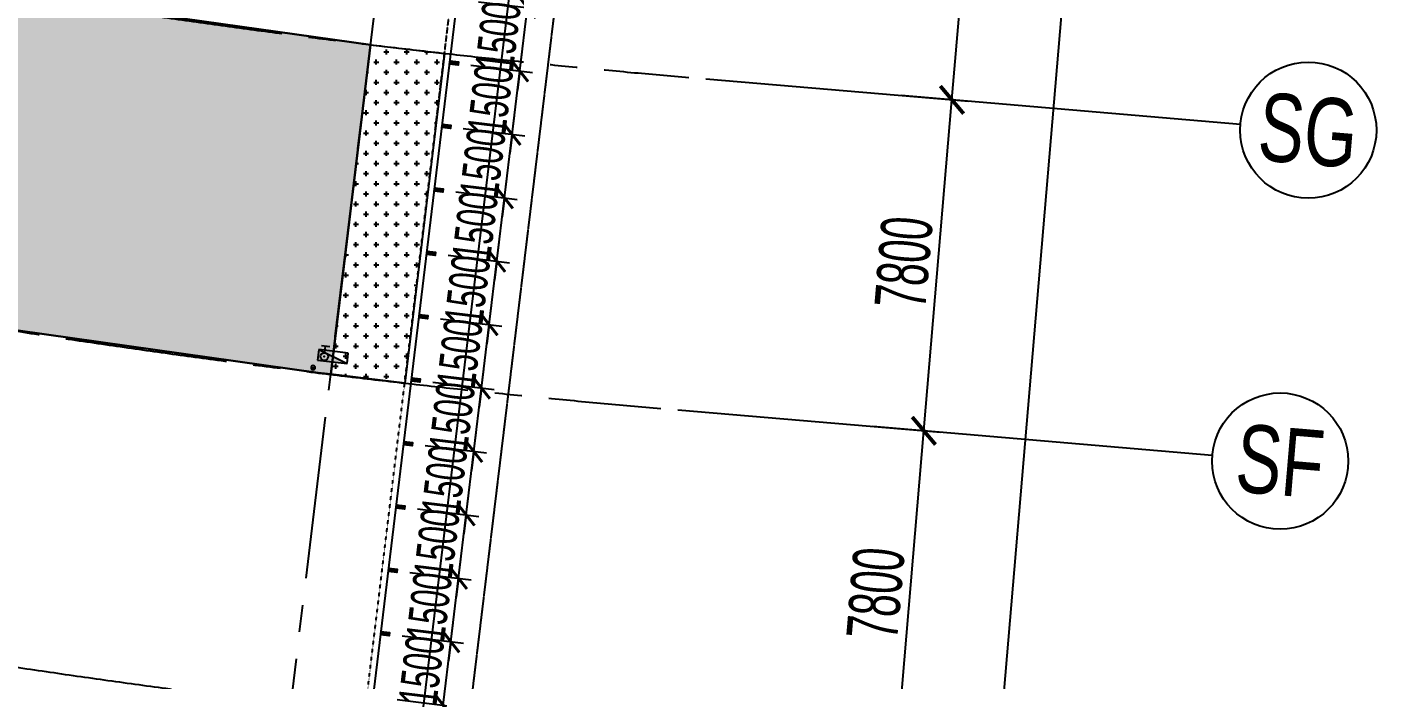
# Model space of a CAD drawing. Extents: x -668578 to 2331563, y -1202445 to 1620273.
# Drawn here: x 287466 to 319292, y 63908 to 79237 of the extents above; entities that cross this region are included whole.
import ezdxf
from ezdxf.enums import TextEntityAlignment as Align

# ---------------------------------------------------------------- set-up
doc = ezdxf.new("R2010")
doc.units = 0
for name, pattern in [('CENTER2', [28.575, 19.05, -3.175, 3.175, -3.175]), ('DASH', [0.35, 0.25, -0.1]), ('DOT2', [0.125, 0, -0.125])]:
    doc.linetypes.add(name, pattern=pattern)
doc.layers.get('0').update_dxf_attribs({"color": 8})
doc.layers.get('Defpoints').update_dxf_attribs({"color": 8})
for name, color, linetype in [('#标注', 8, 'Continuous'), ('#轴线', 8, 'CENTER2'), ('A-DIMS-150', 8, 'Continuous'), ('A-DIMS-200', 8, 'Continuous'), ('A-FLOR-OTLN', 8, 'DOT2'), ('A-HATH', 8, 'Continuous'), ('A-WIND-FRAM', 8, 'Continuous'), ('外轮廓', 8, 'Continuous'), ('水-消防-消火栓', 8, 'Continuous'), ('水-消防-消火栓-标识', 8, 'Continuous')]:
    doc.layers.add(name, color=color, linetype=linetype)
doc.layers.add('水-修改20240624', color=8, linetype='Continuous', plot=False)
doc.styles.add('JHZX', font='jrs.shx', dxfattribs={"width": 0.6, "bigfont": 'jhz.shx'})
doc.dimstyles.new('JZBZ-300', dxfattribs={"dimscale": 300, "dimtxt": 3, "dimasz": 1.5, "dimexe": 1, "dimexo": 1, "dimgap": 0.5, "dimtad": 1, "dimdec": 0, "dimdsep": 46, "dimtxsty": 'JHZX', "dimblk1": 'ARCHTICK', "dimblk2": 'ARCHTICK', "dimsah": 1, "dimcen": 0, "dimclrd": 1, "dimclre": 1, "dimclrt": 2, "dimazin": 2, "dimtfac": 1, "dimtdec": 0, "dimtix": 1, "dimtmove": 0, "dimatfit": 3, "dimfxl": 0, "dimtolj": 1, "dimlwd": -1, "dimlwe": -1, "dimarcsym": 0})
doc.dimstyles.new('JZBZ-400', dxfattribs={"dimscale": 400, "dimtxt": 3, "dimasz": 1.5, "dimexe": 1, "dimexo": 1, "dimgap": 0.5, "dimtad": 1, "dimdec": 0, "dimdsep": 46, "dimtxsty": 'JHZX', "dimblk1": 'ARCHTICK', "dimblk2": 'ARCHTICK', "dimsah": 1, "dimcen": 0, "dimclrd": 1, "dimclre": 1, "dimclrt": 2, "dimazin": 2, "dimtfac": 1, "dimtdec": 0, "dimtix": 1, "dimtmove": 0, "dimatfit": 3, "dimfxl": 0, "dimtolj": 1, "dimlwd": -1, "dimlwe": -1, "dimarcsym": 0})

# ---------------------------------------------------------------- blocks, each defined once
blk = doc.blocks.new('_ARCHTICK')
at = {"color": 0, "linetype": 'ByBlock', "const_width": 0.15}
blk.add_lwpolyline([(-0.5, -0.5), (0.5, 0.5)], dxfattribs=at)
blk = doc.blocks.new('*D2939')
at = {"layer": '#标注', "ltscale": 300, "transparency": 16777216}
for p, q in [((-1773, -1481), (-9342, -7863)), ((165914, -92056), (164727, -101884))]:
    blk.add_line(p, q, dxfattribs=at)
blk.add_arc((197092, 166179), 269610, 220.13382, 263.11563, dxfattribs=at)
at = {"layer": 'Defpoints', "color": 0, "ltscale": 300, "transparency": 16777216}
for p in [(197092, 166179), (-1467, -1224), (40380, -53208), (165962, -91659)]:
    blk.add_point(p, dxfattribs=at)
at = {"layer": '#标注', "ltscale": 300, "transparency": 16777216, "xscale": 600, "yscale": 600, "zscale": 600}
for p, rotation in [((-9036, -7605), 130.1338192809485), ((164775, -101487), 353.1156299250187)]:
    blk.add_blockref('_ARCHTICK', p, dxfattribs=dict(at, rotation=rotation))
at = {"layer": '#标注', "ltscale": 300, "transparency": 16777216, "insert": (69342, -70334), "char_height": 1200, "attachment_point": 5, "rotation": 331.6247, "style": 'JHZX'}
blk.add_mtext('\\A1;42.98°', dxfattribs=at)
blk = doc.blocks.new('*D2975')
at = {"layer": '#标注', "ltscale": 300, "transparency": 16777216}
for p, q in [((179960, -40061), (188529, -40789)), ((183823, -91423), (188130, -40755)), ((175652, -90728), (184221, -91457))]:
    blk.add_line(p, q, dxfattribs=at)
at = {"layer": 'Defpoints', "color": 0, "ltscale": 300, "transparency": 16777216}
for p in [(179561, -40027), (188130, -40755), (175254, -90694)]:
    blk.add_point(p, dxfattribs=at)
at = {"layer": '#标注', "ltscale": 300, "transparency": 16777216, "xscale": 600, "yscale": 600, "zscale": 600}
for p, rotation in [((188130, -40755), 85.14058418481615), ((183823, -91423), 265.1405841848161)]:
    blk.add_blockref('_ARCHTICK', p, dxfattribs=dict(at, rotation=rotation))
at = {"layer": '#标注', "ltscale": 300, "transparency": 16777216, "insert": (185179, -66021), "char_height": 1200, "attachment_point": 5, "rotation": 85.1406, "style": 'JHZX'}
blk.add_mtext('\\A1;50850', dxfattribs=at)
blk = doc.blocks.new('*D2955')
at = {"layer": '#标注', "ltscale": 300, "transparency": 16777216}
for p, q in [((178803, -53662), (184981, -54187)), ((183922, -61925), (184583, -54153)), ((178143, -61434), (184320, -61959))]:
    blk.add_line(p, q, dxfattribs=at)
at = {"layer": 'Defpoints', "color": 0, "ltscale": 300, "transparency": 16777216}
for p in [(178405, -53628), (184583, -54153), (177744, -61400)]:
    blk.add_point(p, dxfattribs=at)
at = {"layer": '#标注', "ltscale": 300, "transparency": 16777216, "xscale": 600, "yscale": 600, "zscale": 600}
for p, rotation in [((184583, -54153), 85.14058418481656), ((183922, -61925), 265.1405841848165)]:
    blk.add_blockref('_ARCHTICK', p, dxfattribs=dict(at, rotation=rotation))
at = {"layer": '#标注', "ltscale": 300, "transparency": 16777216, "insert": (183455, -57971), "char_height": 1200, "attachment_point": 5, "rotation": 85.1406, "style": 'JHZX'}
blk.add_mtext('\\A1;7800', dxfattribs=at)
blk = doc.blocks.new('*D2956')
at = {"layer": '#标注', "ltscale": 300, "transparency": 16777216}
for p, q in [((179464, -45890), (185642, -46415)), ((184583, -54153), (185243, -46381)), ((178803, -53662), (184981, -54187))]:
    blk.add_line(p, q, dxfattribs=at)
at = {"layer": 'Defpoints', "color": 0, "ltscale": 300, "transparency": 16777216}
for p in [(179066, -45856), (185243, -46381), (178405, -53628)]:
    blk.add_point(p, dxfattribs=at)
at = {"layer": '#标注', "ltscale": 300, "transparency": 16777216, "xscale": 600, "yscale": 600, "zscale": 600}
for p, rotation in [((185243, -46381), 85.14058418481542), ((184583, -54153), 265.1405841848155)]:
    blk.add_blockref('_ARCHTICK', p, dxfattribs=dict(at, rotation=rotation))
at = {"layer": '#标注', "ltscale": 300, "transparency": 16777216, "insert": (184116, -50199), "char_height": 1200, "attachment_point": 5, "rotation": 85.1406, "style": 'JHZX'}
blk.add_mtext('\\A1;7800', dxfattribs=at)
blk = doc.blocks.new('*D2957')
at = {"layer": '#标注', "ltscale": 300, "transparency": 16777216}
for p, q in [((179960, -40061), (186137, -40586)), ((185243, -46381), (185739, -40552)), ((179464, -45890), (185642, -46415))]:
    blk.add_line(p, q, dxfattribs=at)
at = {"layer": 'Defpoints', "color": 0, "ltscale": 300, "transparency": 16777216}
for p in [(179561, -40027), (185739, -40552), (179066, -45856)]:
    blk.add_point(p, dxfattribs=at)
at = {"layer": '#标注', "ltscale": 300, "transparency": 16777216, "xscale": 600, "yscale": 600, "zscale": 600}
for p, rotation in [((185739, -40552), 85.14058418481733), ((185243, -46381), 265.1405841848173)]:
    blk.add_blockref('_ARCHTICK', p, dxfattribs=dict(at, rotation=rotation))
at = {"layer": '#标注', "ltscale": 300, "transparency": 16777216, "insert": (184694, -43399), "char_height": 1200, "attachment_point": 5, "rotation": 85.1406, "style": 'JHZX'}
blk.add_mtext('\\A1;5850', dxfattribs=at)
blk = doc.blocks.new('*U2976')
at = {"linetype": 'ByBlock'}
blk.add_line((20, 0), (0, 0), dxfattribs=at)
blk.add_circle((24, 0), 4, dxfattribs=at)
at = {"color": 253, "linetype": 'ByBlock', "style": 'JHZX', "width": 0.75}
blk.add_attdef('AXES', text='', height=4, dxfattribs=at).set_placement((24, 0), align=Align.MIDDLE_CENTER)
blk = doc.blocks.new('*D2781')
at = {"layer": '#标注', "color": 1, "ltscale": 300, "transparency": 16777216}
for p, q in [((297421, 64804), (297475, 65251)), ((296275, 64942), (297719, 64768)), ((297241, 63315), (297421, 64804)), ((296095, 63453), (297539, 63279)), ((297241, 63315), (297187, 62868))]:
    blk.add_line(p, q, dxfattribs=at)
at = {"layer": 'Defpoints', "color": 0, "ltscale": 300, "transparency": 16777216}
for p in [(295977, 64978), (297421, 64804), (295797, 63489)]:
    blk.add_point(p, dxfattribs=at)
at = {"layer": '#标注', "color": 1, "ltscale": 300, "transparency": 16777216, "xscale": 450, "yscale": 450, "zscale": 450}
for p, rotation in [((297421, 64804), 263.1156299277422), ((297241, 63315), 83.11562992774219)]:
    blk.add_blockref('_ARCHTICK', p, dxfattribs=dict(at, rotation=rotation))
at = {"layer": '#标注', "color": 2, "ltscale": 300, "transparency": 16777216, "insert": (296735, 64131), "char_height": 900, "attachment_point": 5, "rotation": 83.1156, "style": 'JHZX'}
blk.add_mtext('\\A1;1500', dxfattribs=at)
blk = doc.blocks.new('*D2782')
at = {"layer": '#标注', "color": 1, "ltscale": 300, "transparency": 16777216}
for p, q in [((297601, 66293), (297655, 66740)), ((296455, 66432), (297899, 66257)), ((297421, 64804), (297601, 66293)), ((296275, 64942), (297719, 64768)), ((297421, 64804), (297367, 64357))]:
    blk.add_line(p, q, dxfattribs=at)
at = {"layer": 'Defpoints', "color": 0, "ltscale": 300, "transparency": 16777216}
for p in [(296157, 66468), (297601, 66293), (295977, 64978)]:
    blk.add_point(p, dxfattribs=at)
at = {"layer": '#标注', "color": 1, "ltscale": 300, "transparency": 16777216, "xscale": 450, "yscale": 450, "zscale": 450}
for p, rotation in [((297601, 66293), 263.1156299277422), ((297421, 64804), 83.11562992774226)]:
    blk.add_blockref('_ARCHTICK', p, dxfattribs=dict(at, rotation=rotation))
at = {"layer": '#标注', "color": 2, "ltscale": 300, "transparency": 16777216, "insert": (296915, 65621), "char_height": 900, "attachment_point": 5, "rotation": 83.1156, "style": 'JHZX'}
blk.add_mtext('\\A1;1500', dxfattribs=at)
blk = doc.blocks.new('*D2783')
at = {"layer": '#标注', "color": 1, "ltscale": 300, "transparency": 16777216}
for p, q in [((297781, 67782), (297835, 68229)), ((296635, 67921), (298078, 67746)), ((297601, 66293), (297781, 67782)), ((296455, 66432), (297899, 66257)), ((297601, 66293), (297547, 65847))]:
    blk.add_line(p, q, dxfattribs=at)
at = {"layer": 'Defpoints', "color": 0, "ltscale": 300, "transparency": 16777216}
for p in [(296337, 67957), (297781, 67782), (296157, 66468)]:
    blk.add_point(p, dxfattribs=at)
at = {"layer": '#标注', "color": 1, "ltscale": 300, "transparency": 16777216, "xscale": 450, "yscale": 450, "zscale": 450}
for p, rotation in [((297781, 67782), 263.1156299277422), ((297601, 66293), 83.11562992774226)]:
    blk.add_blockref('_ARCHTICK', p, dxfattribs=dict(at, rotation=rotation))
at = {"layer": '#标注', "color": 2, "ltscale": 300, "transparency": 16777216, "insert": (297095, 67110), "char_height": 900, "attachment_point": 5, "rotation": 83.1156, "style": 'JHZX'}
blk.add_mtext('\\A1;1500', dxfattribs=at)
blk = doc.blocks.new('*D2784')
at = {"layer": '#标注', "color": 1, "ltscale": 300, "transparency": 16777216}
for p, q in [((297960, 69272), (298014, 69718)), ((296814, 69410), (298258, 69236)), ((297781, 67782), (297960, 69272)), ((296635, 67921), (298078, 67746)), ((297781, 67782), (297727, 67336))]:
    blk.add_line(p, q, dxfattribs=at)
at = {"layer": 'Defpoints', "color": 0, "ltscale": 300, "transparency": 16777216}
for p in [(296517, 69446), (297960, 69272), (296337, 67957)]:
    blk.add_point(p, dxfattribs=at)
at = {"layer": '#标注', "color": 1, "ltscale": 300, "transparency": 16777216, "xscale": 450, "yscale": 450, "zscale": 450}
for p, rotation in [((297960, 69272), 263.1156299277422), ((297781, 67782), 83.11562992774226)]:
    blk.add_blockref('_ARCHTICK', p, dxfattribs=dict(at, rotation=rotation))
at = {"layer": '#标注', "color": 2, "ltscale": 300, "transparency": 16777216, "insert": (297275, 68599), "char_height": 900, "attachment_point": 5, "rotation": 83.1156, "style": 'JHZX'}
blk.add_mtext('\\A1;1500', dxfattribs=at)
blk = doc.blocks.new('*D2785')
at = {"layer": '#标注', "color": 1, "ltscale": 300, "transparency": 16777216}
for p, q in [((298140, 70761), (298194, 71208)), ((296994, 70899), (298438, 70725)), ((297960, 69272), (298140, 70761)), ((296814, 69410), (298258, 69236)), ((297960, 69272), (297906, 68825))]:
    blk.add_line(p, q, dxfattribs=at)
at = {"layer": 'Defpoints', "color": 0, "ltscale": 300, "transparency": 16777216}
for p in [(296696, 70935), (298140, 70761), (296517, 69446)]:
    blk.add_point(p, dxfattribs=at)
at = {"layer": '#标注', "color": 1, "ltscale": 300, "transparency": 16777216, "xscale": 450, "yscale": 450, "zscale": 450}
for p, rotation in [((298140, 70761), 263.1156299277422), ((297960, 69272), 83.11562992774226)]:
    blk.add_blockref('_ARCHTICK', p, dxfattribs=dict(at, rotation=rotation))
at = {"layer": '#标注', "color": 2, "ltscale": 300, "transparency": 16777216, "insert": (297455, 70088), "char_height": 900, "attachment_point": 5, "rotation": 83.1156, "style": 'JHZX'}
blk.add_mtext('\\A1;1500', dxfattribs=at)
blk = doc.blocks.new('*D2786')
at = {"layer": '#标注', "color": 1, "ltscale": 300, "transparency": 16777216}
for p, q in [((298320, 72250), (298374, 72697)), ((297174, 72388), (298618, 72214)), ((298140, 70761), (298320, 72250)), ((296994, 70899), (298438, 70725)), ((298140, 70761), (298086, 70314))]:
    blk.add_line(p, q, dxfattribs=at)
at = {"layer": 'Defpoints', "color": 0, "ltscale": 300, "transparency": 16777216}
for p in [(296876, 72424), (298320, 72250), (296696, 70935)]:
    blk.add_point(p, dxfattribs=at)
at = {"layer": '#标注', "color": 1, "ltscale": 300, "transparency": 16777216, "xscale": 450, "yscale": 450, "zscale": 450}
for p, rotation in [((298320, 72250), 263.1156299277422), ((298140, 70761), 83.11562992774226)]:
    blk.add_blockref('_ARCHTICK', p, dxfattribs=dict(at, rotation=rotation))
at = {"layer": '#标注', "color": 2, "ltscale": 300, "transparency": 16777216, "insert": (297634, 71577), "char_height": 900, "attachment_point": 5, "rotation": 83.1156, "style": 'JHZX'}
blk.add_mtext('\\A1;1500', dxfattribs=at)
blk = doc.blocks.new('*D2787')
at = {"layer": '#标注', "color": 1, "ltscale": 300, "transparency": 16777216}
for p, q in [((298500, 73739), (298554, 74186)), ((297354, 73878), (298798, 73703)), ((298320, 72250), (298500, 73739)), ((297174, 72388), (298618, 72214)), ((298320, 72250), (298266, 71803))]:
    blk.add_line(p, q, dxfattribs=at)
at = {"layer": 'Defpoints', "color": 0, "ltscale": 300, "transparency": 16777216}
for p in [(297056, 73914), (298500, 73739), (296876, 72424)]:
    blk.add_point(p, dxfattribs=at)
at = {"layer": '#标注', "color": 1, "ltscale": 300, "transparency": 16777216, "xscale": 450, "yscale": 450, "zscale": 450}
for p, rotation in [((298500, 73739), 263.1156299277422), ((298320, 72250), 83.11562992774226)]:
    blk.add_blockref('_ARCHTICK', p, dxfattribs=dict(at, rotation=rotation))
at = {"layer": '#标注', "color": 2, "ltscale": 300, "transparency": 16777216, "insert": (297814, 73067), "char_height": 900, "attachment_point": 5, "rotation": 83.1156, "style": 'JHZX'}
blk.add_mtext('\\A1;1500', dxfattribs=at)
blk = doc.blocks.new('*D2788')
at = {"layer": '#标注', "color": 1, "ltscale": 300, "transparency": 16777216}
for p, q in [((298680, 75228), (298734, 75675)), ((297534, 75367), (298977, 75192)), ((298500, 73739), (298680, 75228)), ((297354, 73878), (298798, 73703)), ((298500, 73739), (298446, 73292))]:
    blk.add_line(p, q, dxfattribs=at)
at = {"layer": 'Defpoints', "color": 0, "ltscale": 300, "transparency": 16777216}
for p in [(297236, 75403), (298680, 75228), (297056, 73914)]:
    blk.add_point(p, dxfattribs=at)
at = {"layer": '#标注', "color": 1, "ltscale": 300, "transparency": 16777216, "xscale": 450, "yscale": 450, "zscale": 450}
for p, rotation in [((298680, 75228), 263.1156299277422), ((298500, 73739), 83.11562992774226)]:
    blk.add_blockref('_ARCHTICK', p, dxfattribs=dict(at, rotation=rotation))
at = {"layer": '#标注', "color": 2, "ltscale": 300, "transparency": 16777216, "insert": (297994, 74556), "char_height": 900, "attachment_point": 5, "rotation": 83.1156, "style": 'JHZX'}
blk.add_mtext('\\A1;1500', dxfattribs=at)
blk = doc.blocks.new('*D2789')
at = {"layer": '#标注', "color": 1, "ltscale": 300, "transparency": 16777216}
for p, q in [((298859, 76718), (298913, 77164)), ((297713, 76856), (299157, 76682)), ((298680, 75228), (298859, 76718)), ((297534, 75367), (298977, 75192)), ((298680, 75228), (298626, 74782))]:
    blk.add_line(p, q, dxfattribs=at)
at = {"layer": 'Defpoints', "color": 0, "ltscale": 300, "transparency": 16777216}
for p in [(297416, 76892), (298859, 76718), (297236, 75403)]:
    blk.add_point(p, dxfattribs=at)
at = {"layer": '#标注', "color": 1, "ltscale": 300, "transparency": 16777216, "xscale": 450, "yscale": 450, "zscale": 450}
for p, rotation in [((298859, 76718), 263.1156299277422), ((298680, 75228), 83.11562992774226)]:
    blk.add_blockref('_ARCHTICK', p, dxfattribs=dict(at, rotation=rotation))
at = {"layer": '#标注', "color": 2, "ltscale": 300, "transparency": 16777216, "insert": (298174, 76045), "char_height": 900, "attachment_point": 5, "rotation": 83.1156, "style": 'JHZX'}
blk.add_mtext('\\A1;1500', dxfattribs=at)
blk = doc.blocks.new('*D2790')
at = {"layer": '#标注', "color": 1, "ltscale": 300, "transparency": 16777216}
for p, q in [((299039, 78207), (299093, 78653)), ((297893, 78345), (299337, 78171)), ((298859, 76718), (299039, 78207)), ((297713, 76856), (299157, 76682)), ((298859, 76718), (298805, 76271))]:
    blk.add_line(p, q, dxfattribs=at)
at = {"layer": 'Defpoints', "color": 0, "ltscale": 300, "transparency": 16777216}
for p in [(297595, 78381), (299039, 78207), (297416, 76892)]:
    blk.add_point(p, dxfattribs=at)
at = {"layer": '#标注', "color": 1, "ltscale": 300, "transparency": 16777216, "xscale": 450, "yscale": 450, "zscale": 450}
for p, rotation in [((299039, 78207), 263.1156299277422), ((298859, 76718), 83.11562992774226)]:
    blk.add_blockref('_ARCHTICK', p, dxfattribs=dict(at, rotation=rotation))
at = {"layer": '#标注', "color": 2, "ltscale": 300, "transparency": 16777216, "insert": (298354, 77534), "char_height": 900, "attachment_point": 5, "rotation": 83.1156, "style": 'JHZX'}
blk.add_mtext('\\A1;1500', dxfattribs=at)
blk = doc.blocks.new('*D2791')
at = {"layer": '#标注', "color": 1, "ltscale": 300, "transparency": 16777216}
for p, q in [((299219, 79696), (299273, 80143)), ((298073, 79834), (299517, 79660)), ((299039, 78207), (299219, 79696)), ((297893, 78345), (299337, 78171)), ((299039, 78207), (298985, 77760))]:
    blk.add_line(p, q, dxfattribs=at)
at = {"layer": 'Defpoints', "color": 0, "ltscale": 300, "transparency": 16777216}
for p in [(297775, 79870), (299219, 79696), (297595, 78381)]:
    blk.add_point(p, dxfattribs=at)
at = {"layer": '#标注', "color": 1, "ltscale": 300, "transparency": 16777216, "xscale": 450, "yscale": 450, "zscale": 450}
for p, rotation in [((299219, 79696), 263.1156299277422), ((299039, 78207), 83.11562992774226)]:
    blk.add_blockref('_ARCHTICK', p, dxfattribs=dict(at, rotation=rotation))
at = {"layer": '#标注', "color": 2, "ltscale": 300, "transparency": 16777216, "insert": (298533, 79023), "char_height": 900, "attachment_point": 5, "rotation": 83.1156, "style": 'JHZX'}
blk.add_mtext('\\A1;1500', dxfattribs=at)
blk = doc.blocks.new('幕墙分隔')
for p, q in [((-40, -100), (40, 100)), ((0, 100), (0, -100))]:
    blk.add_line(p, q)
blk.add_lwpolyline([(-40, 100), (40, 100), (40, -100), (-40, -100)], close=True)
blk = doc.blocks.new('A$C2C9543EE')
at = {"layer": 'A-DIMS-150'}
h = blk.add_hatch(dxfattribs=at)
h.set_pattern_fill('DOTS', color=8, scale=150)
h.set_pattern_definition([(0, (-1641300.24, -145898.36), (119.0625, 238.125), [0, -238.125])])
h.paths.add_polyline_path([(93500, 42846), (85233, 44345), (77032, 46170), (77410, 47724), (69589, 49786), (68354, 45459), (71825, 44503), (70864, 41137), (70091, 41345), (69701, 39978), (75189, 38590), (83690, 36700), (92260, 35146), (100586, 33967), (100885, 33937), (101819, 41675)])
h = blk.add_hatch(dxfattribs=at)
h.set_pattern_fill('CROSS', color=8, scale=150)
h.set_pattern_definition([(0, (-1641300.24, -145898.36), (238.125, 238.125), [119.0625, -357.1875]), (90, (-1641240.7, -145957.89), (-238.125, 238.125), [119.0625, -357.1875])])
h.paths.add_polyline_path([(101819, 41675), (103557, 41472), (102622, 33728), (100884, 33931)])
at = {"layer": '水-修改20240624'}
blk.add_line((101819, 41675), (100884, 33931), dxfattribs=at)
for points in [[(100885, 33937), (100586, 33967), (92260, 35146), (83690, 36700), (75189, 38590), (69701, 39978), (70091, 41345), (70864, 41137), (71825, 44503), (68354, 45459), (69589, 49786), (77410, 47724), (77032, 46170), (85233, 44345), (93500, 42846), (101819, 41675), (101820, 41675)], [(101819, 41675), (103557, 41472), (102622, 33728), (100885, 33937)]]:
    blk.add_lwpolyline(points, dxfattribs=at)
for points in [[(93500, 42846), (85233, 44345), (77032, 46170), (77410, 47724), (69589, 49786), (68354, 45459), (71825, 44503), (70864, 41137), (70091, 41345), (69701, 39978), (75189, 38590), (83690, 36700), (92260, 35146), (100586, 33967), (100885, 33937), (101819, 41675)], [(101819, 41675), (103557, 41472), (102622, 33728), (100884, 33931)]]:
    blk.add_lwpolyline(points, close=True, dxfattribs=at)
blk = doc.blocks.new('消火栓箱-111')
blk.add_hatch(color=256).paths.add_polyline_path([(-200, -54), (-200, -60, -0.414214), (-110, -150, -1), (-290, -150, -0.414214), (-200, -60), (-200, -54), (-350, 0), (-350, -250), (350, -250)])
for p, q in [((350, 0), (-350, 0)), ((-350, 0), (350, -250)), ((-350, 0), (-350, -250)), ((-300, 100), (-100, 100)), ((-200, -60), (-200, 100)), ((350, -250), (350, 0)), ((-350, -250), (350, -250))]:
    blk.add_line(p, q)
blk.add_circle((-200, -150), 90)
blk.add_point((-200, -150))
at = {"layer": '水-消防-消火栓'}
blk.add_arc((-350, 0), 700, 359.9687, 0, dxfattribs=at)
blk = doc.blocks.new('立管-R75-1')
at = {"linetype": 'Continuous'}
blk.add_circle((0, 0), 75, dxfattribs=at)
blk.add_point((0, 0), dxfattribs=at)
blk = doc.blocks.new('DSGDFG')
at = {"layer": '#标注', "ltscale": 300}
blk.add_arc((197092.2, 166179.2), 257800, 220.136073, 263.11563, dxfattribs=at)
at = {"layer": '#轴线', "ltscale": 200}
blk.add_line((165961.8, -91657.8), (174377.5, -21954.5), dxfattribs=at)
for radius in [212800, 220600, 228400, 236200, 244000, 251800, 257800]:
    blk.add_arc((197092.2, 166179.2), radius, 218.438892, 265.140584, dxfattribs=at)
at = {"layer": '#标注', "xscale": 400, "yscale": 400, "rotation": 355.140584184863}
for p, values in [((184047.6, -46279.5), {'AXES': 'SG'}), ((183386.9, -54051.4), {'AXES': 'SF'})]:
    blk.add_blockref('*U2976', p, dxfattribs=at).add_auto_attribs(values)
at = {"layer": '#标注', "ltscale": 300}
dim = blk.add_angular_dim_3p(base=(40379.7, -53208.3), center=(197092.1, 166179.2), p1=(-1467, -1223.5), p2=(165961.7, -91658.5), dimstyle='JZBZ-400', override={"dimclrd": 256, "dimclre": 256, "dimclrt": 256}, dxfattribs=at)
dim.commit()
dim.dimension.update_dxf_attribs({"geometry": '*D2939', "text_midpoint": (69341.6, -70334.5)})
for p1, p2, distance, picture, middle in [((175253.6, -90694.2), (179561.2, -40026.9), -8600, '*D2975', (185179.4, -66021.3)), ((179065.6, -45855.9), (179561.2, -40026.9), -6200, '*D2957', (184694, -43398.9)), ((178404.9, -53627.9), (179065.6, -45855.9), -6200, '*D2956', (184115.8, -50199.3)), ((177744.1, -61399.8), (178404.9, -53627.9), -6200, '*D2955', (183455.1, -57971.3))]:
    dim = blk.add_aligned_dim(p1=p1, p2=p2, distance=distance, dimstyle='JZBZ-400', override={"dimclrd": 256, "dimclre": 256, "dimclrt": 256}, dxfattribs=at)
    dim.commit()
    dim.dimension.update_dxf_attribs({"geometry": picture, "text_midpoint": middle})
blk = doc.blocks.new('HJGHJ')
at = {"layer": '#标注', "ltscale": 300}
for p1, p2, picture, middle in [((297595.4, 78381.1), (297775.2, 79870.2), '*D2791', (298533.4, 79023.2)), ((297415.6, 76891.9), (297595.4, 78381.1), '*D2790', (298353.6, 77534.1)), ((297235.8, 75402.7), (297415.6, 76891.9), '*D2789', (298173.8, 76044.9)), ((297056, 73913.5), (297235.8, 75402.7), '*D2788', (297994, 74555.7)), ((296876.2, 72424.3), (297056, 73913.5), '*D2787', (297814.2, 73066.5)), ((296696.4, 70935.1), (296876.2, 72424.3), '*D2786', (297634.5, 71577.3)), ((296516.6, 69445.9), (296696.4, 70935.1), '*D2785', (297454.7, 70088.1)), ((296336.8, 67956.8), (296516.6, 69445.9), '*D2784', (297274.9, 68599)), ((296157, 66467.6), (296336.8, 67956.8), '*D2783', (297095.1, 67109.8)), ((295977.2, 64978.4), (296157, 66467.6), '*D2782', (296915.3, 65620.6)), ((295797.4, 63489.2), (295977.2, 64978.4), '*D2781', (296735.5, 64131.4))]:
    dim = blk.add_aligned_dim(p1=p1, p2=p2, distance=-1454.3, dimstyle='JZBZ-300', dxfattribs=at)
    dim.commit()
    dim.dimension.update_dxf_attribs({"geometry": picture, "text_midpoint": middle})

msp = doc.modelspace()

# ---------------------------------------------------------------- linework, layer by layer
at = {"layer": 'A-DIMS-150'}
msp.add_line((297410.8, 76852.2), (297212.3, 76876.2), dxfattribs=at)
at = {"layer": 'A-DIMS-200'}
msp.add_lwpolyline([(289584.7, 33762.1, 0.4147861), (292259.7, 35856.6), (301478.9, 112214.2, 0.2353126), (294540, 131702.1, -2.4801777)], format="xyb", dxfattribs=at)
at = {"layer": 'A-FLOR-OTLN'}
msp.add_lwpolyline([(144723.5, 144904.2), (123725.4, 127200.9, 0.4137557), (123453.2, 124033.1, 0.1896725), (289602.9, 33911, 0.4147861), (292110.8, 35874.5), (301329.9, 112232.2, 0.3799313), (283898, 137386.1, 0.2364517)], format="xyb", dxfattribs=at)
msp.add_lwpolyline([(297063.3, 76894.1), (297612.3, 81441.1)], dxfattribs=at)
at = {"layer": 'A-HATH'}
msp.add_lwpolyline([(295809, 55242.5), (298828.2, 80249.3)], dxfattribs=at)
at = {"layer": '外轮廓', "color": 3, "linetype": 'DASH', "ltscale": 5}
msp.add_lwpolyline([(247962, 95189.5, -0.0557711), (206693.7, 116160.7, 0.0893479), (198834.6, 119514.7), (198303.9, 119636.3, -0.1125361), (188734.2, 124250.3, -0.0289167), (170483.8, 140623, 0.4135318), (166811.2, 140640.7), (136046.8, 110241.2, 0.4147813), (136028.4, 106560.7, 0.1704917), (291409.1, 31179.3, 0.412564), (294285.9, 33450.8), (303762.3, 111938.5, 1.1742183), (253463.5, 109937.5, 1.1742183)], format="xyb", dxfattribs=at)

# ---------------------------------------------------------------- block references
at = {"layer": '#标注'}
for name, p in [('DSGDFG', (123948.9, 123910)), ('HJGHJ', (0, 0))]:
    msp.add_blockref(name, p, dxfattribs=at)
at = {"layer": 'A-DIMS-150'}
msp.add_blockref('A$C2C9543EE', (193714.5, 37148.5), dxfattribs=at)
at = {"layer": 'A-WIND-FRAM', "rotation": 83.11562992480388}
for p in [(297496.1, 78393.1), (297316.3, 76903.9), (297136.5, 75414.7), (296956.7, 73925.5), (296776.9, 72436.3), (296597.1, 70947.2), (296417.3, 69458), (296237.5, 67968.8), (296057.7, 66479.6), (295877.9, 64990.4)]:
    msp.add_blockref('幕墙分隔', p, dxfattribs=at)
at = {"layer": '水-消防-消火栓', "rotation": 353.1156299235241}
msp.add_blockref('消火栓箱-111', (294664.5, 71625.7), dxfattribs=at)
at = {"layer": '水-消防-消火栓-标识', "xscale": -0.6666666665114466, "yscale": 0.6666666665114463, "zscale": 0.6666666665114466, "rotation": 265.4243834611144}
msp.add_blockref('立管-R75-1', (294185.9, 71239.2), dxfattribs=at)

doc.saveas('drawing.dxf')
